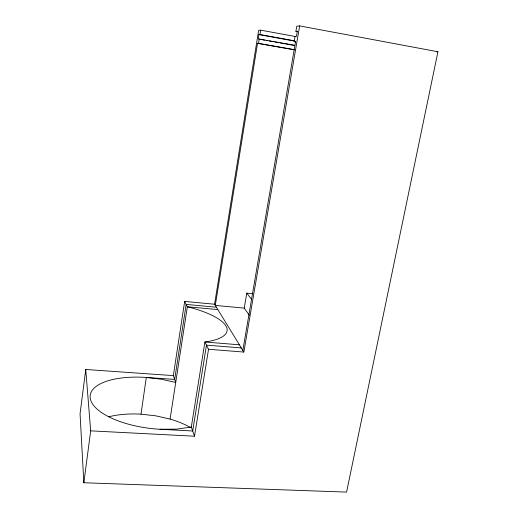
<?xml version="1.0" encoding="UTF-8"?>
<svg xmlns="http://www.w3.org/2000/svg" width="518" height="518" viewBox="0 0 518 518"><rect width="100%" height="100%" fill="white"/><g stroke="black" fill="none" stroke-linecap="round" stroke-linejoin="round"><path stroke-width="0.78" d="M241.317 347.941L206.475 345.137L192.696 430.989L160.01 429.254A62.289 25.155 7.3 0 1 90.501 399.527A62.289 25.155 7.3 0 1 146.316 377.46L161.286 379.234L175.719 382.426L173.342 375.615L85.742 369.47L80.063 413.811L83.838 482.744L346.574 492.1L437.937 51.755L299.657 25.9L296.775 26.211L295.901 31.371L297.487 31.669M83.838 482.744L90.676 430.853L85.742 369.47M108.728 416.796A61.61 27.855 6.9 0 1 140.987 414.16L146.316 377.46L174.67 379.416L186.156 304.409L216.401 307.219M173.342 375.615L184.667 301.424L214.569 304.228L243.842 352.065L208.534 349.268L204.908 341.997A63.701 19.354 7.9 0 0 187.341 306.779L184.667 301.424M190.734 427.654A61.61 27.855 6.9 0 0 170.092 419.088L187.341 306.779L217.851 309.589M90.676 430.853L194.515 436.208L191.31 427.033L204.908 341.997L239.4 344.807M214.569 304.228L258.637 30.374L260.651 30.154L295.525 36.545M294.172 49.598L257.543 43.272L215.294 305.413L244.231 308.113L249.385 315.287M294.794 40.857L259.952 34.518L258.942 34.609L258.242 38.941L294.904 45.312M194.515 436.208L208.534 349.268M258.547 43.227L259.246 38.876M259.952 34.518L260.651 30.154M244.231 308.113L246.762 293.143L253.011 293.758M295.739 41.939L294.146 41.647L295.02 36.519L296.438 36.422L297.319 31.248L295.901 31.371M242.825 350.401L295.558 41.589L294.146 41.647M243.842 352.065L299.657 25.9M191.31 427.033L176.696 429.137L160.01 429.254M436.493 51.755L437.937 51.755M140.987 414.16L155.821 415.837L170.092 419.088M257.543 43.272L294.846 49.942M260.625 39.374L264.594 40.087M266.181 40.378L267.774 40.663M269.36 40.948L273.336 41.667M274.922 41.952L278.891 42.67M280.484 42.955L293.984 45.39M258.942 34.609L294.651 41.097M246.762 293.143L251.677 299.495"/></g></svg>
